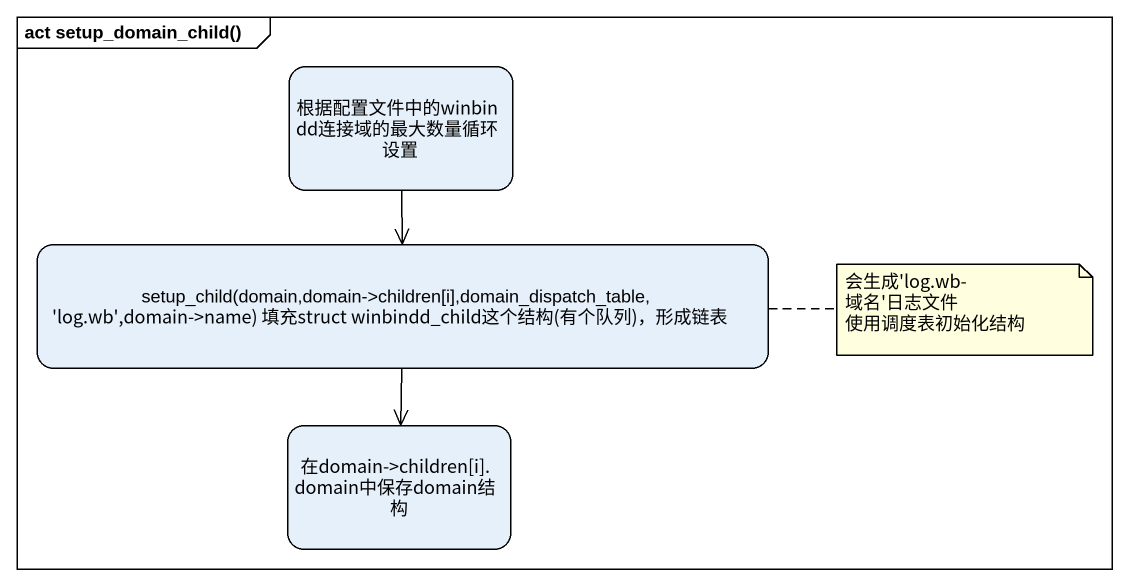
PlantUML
@startuml
mainframe act setup_domain_child()
hide empty description
state 根据配置文件中的winbindd连接域的最大数量循环设置
state "setup_child(domain,domain->children[i],domain_dispatch_table, 'log.wb',domain->name) 填充struct winbindd_child这个结构(有个队列)，形成链表" as setup_child_domain_domain
state "在domain->children[i].domain中保存domain结构" as 在domain_children_i
根据配置文件中的winbindd连接域的最大数量循环设置 --> setup_child_domain_domain
setup_child_domain_domain --> 在domain_children_i
note right of setup_child_domain_domain
  会生成'log.wb-域名'日志文件
  使用调度表初始化结构
end note
@enduml
